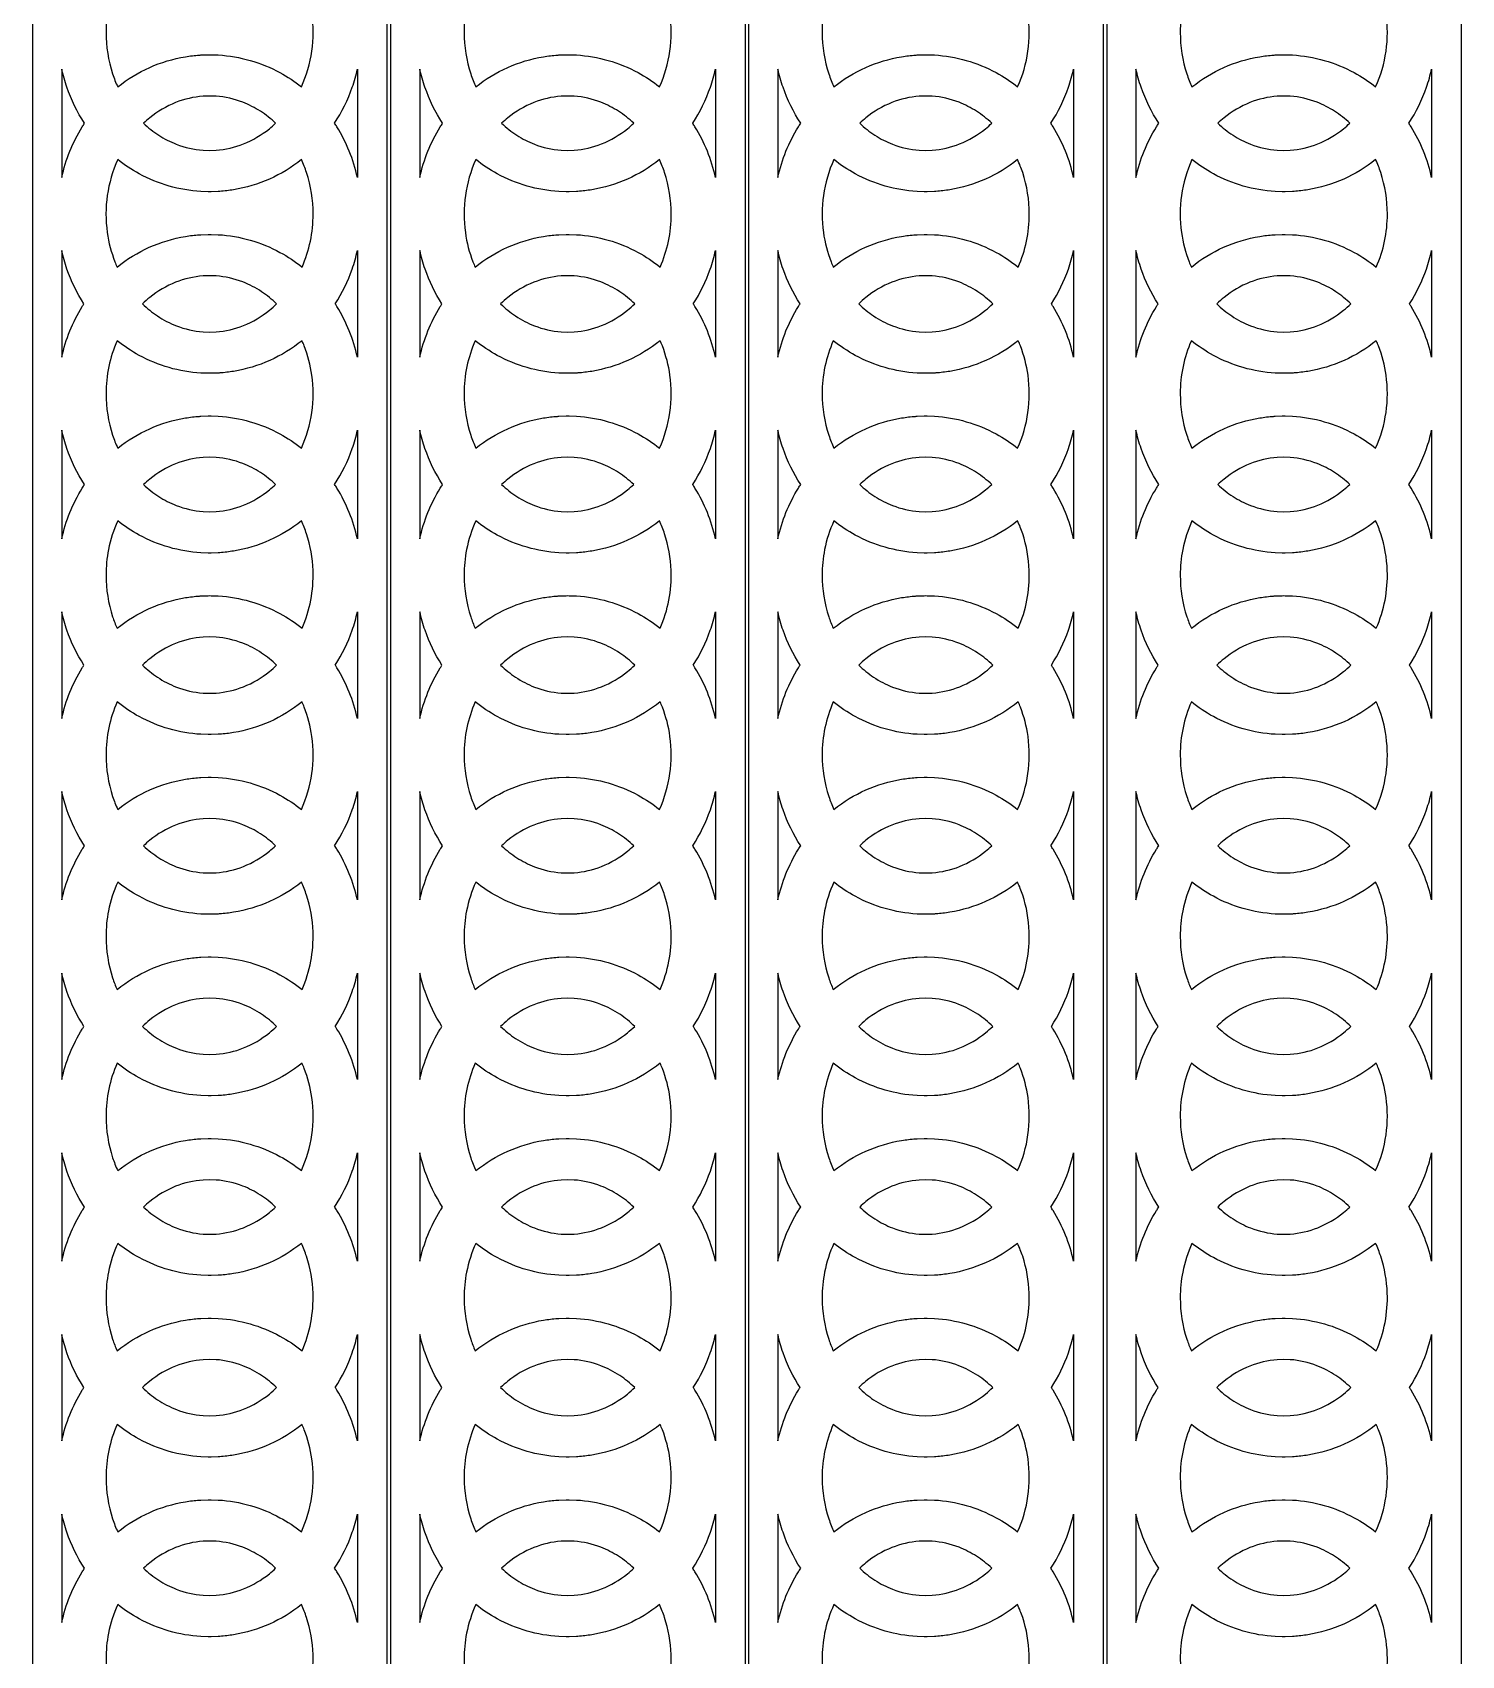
# Model space of a CAD drawing. Header units: millimetres. Extents: x -55 to 943, y -998 to 998.
# Drawn here: x -55 to 388, y -495 to 8 of the extents above; entities that cross this region are included whole.
import ezdxf

# ---------------------------------------------------------------- set-up
doc = ezdxf.new("R2010")
doc.units = ezdxf.units.MM
doc.layers.add('Default', color=70, linetype='Continuous')

msp = doc.modelspace()

# ---------------------------------------------------------------- linework, layer by layer
at = {"layer": 'Default'}
for points in [[(-55, -998), (55, -998), (55, 998), (-55, 998)], [(56, -998), (166, -998), (166, 998), (56, 998)], [(167, -998), (277, -998), (277, 998), (167, 998)], [(278, -998), (388, -998), (388, 998), (278, 998)]]:
    msp.add_lwpolyline(points, close=True, dxfattribs=at)
for points in [[(-32.2, 8.31, 0.079683), (-30.15, -4.54, 0.028206), (-28.57, -8.56, -0.127608), (-7.57, 0.8, -0.023722), (-3.27, 1.3, -0.008807), (-2.8, 1.33), (-0.57, 1.41, -0.017464), (0.37, 1.41), (2.61, 1.33, -0.11051), (21.72, -4.15, -0.043797), (28.38, -8.56, 0.142127), (31.61, 14.06, 0.058815), (29.26, 23.11, 0.011589), (28.57, 24.75, -0.128976), (7.37, 15.24, -0.023722), (3.08, 14.74, -0.008807), (2.61, 14.71), (0.37, 14.63, -0.017464), (-0.57, 14.63), (-2.8, 14.71, -0.11051), (-21.92, 20.2, -0.045302), (-28.76, 24.75, 0.10459), (-32.2, 8.32, 0.000069)], [(78.8, 8.31, 0.079683), (80.85, -4.54, 0.028206), (82.43, -8.56, -0.127608), (103.43, 0.8, -0.023722), (107.73, 1.3, -0.008807), (108.2, 1.33), (110.43, 1.41, -0.017464), (111.37, 1.41), (113.61, 1.33, -0.11051), (132.72, -4.15, -0.043797), (139.38, -8.56, 0.142127), (142.61, 14.06, 0.058815), (140.26, 23.11, 0.011589), (139.57, 24.75, -0.128976), (118.37, 15.24, -0.023722), (114.08, 14.74, -0.008807), (113.61, 14.71), (111.37, 14.63, -0.017464), (110.43, 14.63), (108.2, 14.71, -0.11051), (89.08, 20.2, -0.045302), (82.24, 24.75, 0.10459), (78.8, 8.32, 0.000069)], [(189.8, 8.31, 0.079683), (191.85, -4.54, 0.028206), (193.43, -8.56, -0.127608), (214.43, 0.8, -0.023722), (218.73, 1.3, -0.008807), (219.2, 1.33), (221.43, 1.41, -0.017464), (222.37, 1.41), (224.61, 1.33, -0.11051), (243.72, -4.15, -0.043797), (250.38, -8.56, 0.142127), (253.61, 14.06, 0.058815), (251.26, 23.11, 0.011589), (250.57, 24.75, -0.128976), (229.37, 15.24, -0.023722), (225.08, 14.74, -0.008807), (224.61, 14.71), (222.37, 14.63, -0.017464), (221.43, 14.63), (219.2, 14.71, -0.11051), (200.08, 20.2, -0.045302), (193.24, 24.75, 0.10459), (189.8, 8.32, 0.000069)], [(300.8, 8.31, 0.079683), (302.85, -4.54, 0.028206), (304.43, -8.56, -0.127608), (325.43, 0.8, -0.023722), (329.73, 1.3, -0.008807), (330.2, 1.33), (332.43, 1.41, -0.017464), (333.37, 1.41), (335.61, 1.33, -0.11051), (354.72, -4.15, -0.043797), (361.38, -8.56, 0.142127), (364.61, 14.06, 0.058815), (362.26, 23.11, 0.011589), (361.57, 24.75, -0.128976), (340.37, 15.24, -0.023722), (336.08, 14.74, -0.008807), (335.61, 14.71), (333.37, 14.63, -0.017464), (332.43, 14.63), (330.2, 14.71, -0.11051), (311.08, 20.2, -0.045302), (304.24, 24.75, 0.10459), (300.8, 8.32, 0.000069)], [(-38.86, -19.83, -0.062037), (-44.33, -8.68, -0.027789), (-45.93, -3.03), (-45.93, -36.63, -0.084392), (-39.57, -20.94, -0.006852)], [(38.67, -19.83, 0.062037), (44.14, -8.68, 0.027789), (45.74, -3.03), (45.74, -36.63, 0.084392), (39.37, -20.94, 0.006852)], [(72.14, -19.83, -0.062037), (66.67, -8.68, -0.027789), (65.07, -3.03), (65.07, -36.63, -0.084392), (71.43, -20.94, -0.006852)], [(149.67, -19.83, 0.062037), (155.14, -8.68, 0.027789), (156.74, -3.03), (156.74, -36.63, 0.084392), (150.37, -20.94, 0.006852)], [(183.14, -19.83, -0.062037), (177.67, -8.68, -0.027789), (176.07, -3.03), (176.07, -36.63, -0.084392), (182.43, -20.94, -0.006852)], [(260.67, -19.83, 0.062037), (266.14, -8.68, 0.027789), (267.74, -3.03), (267.74, -36.63, 0.084392), (261.37, -20.94, 0.006852)], [(294.14, -19.83, -0.062037), (288.67, -8.68, -0.027789), (287.07, -3.03), (287.07, -36.63, -0.084392), (293.43, -20.94, -0.006852)], [(371.67, -19.83, 0.062037), (377.14, -8.68, 0.027789), (378.74, -3.03), (378.74, -36.63, 0.084392), (372.37, -20.94, 0.006852)], [(18.43, -21.53, 0.018833), (20.38, -19.83, 0.047178), (15.65, -16.12, 0.050474), (10.22, -13.34, 0.07513), (1.92, -11.46), (-0.1, -11.39), (-2.12, -11.46, 0.076136), (-10.61, -13.42, 0.075458), (-18.62, -18.13, 0.018833), (-20.57, -19.83, 0.047178), (-15.84, -23.55, 0.050474), (-10.41, -26.32, 0.07513), (-2.12, -28.2), (-0.1, -28.27), (1.92, -28.2, 0.076136), (10.42, -26.24, 0.075458)], [(129.43, -21.53, 0.018833), (131.38, -19.83, 0.047178), (126.65, -16.12, 0.050474), (121.22, -13.34, 0.07513), (112.92, -11.46), (110.9, -11.39), (108.88, -11.46, 0.076136), (100.39, -13.42, 0.075458), (92.38, -18.13, 0.018833), (90.43, -19.83, 0.047178), (95.16, -23.55, 0.050474), (100.59, -26.32, 0.07513), (108.88, -28.2), (110.9, -28.27), (112.92, -28.2, 0.076136), (121.42, -26.24, 0.075458)], [(240.43, -21.53, 0.018833), (242.38, -19.83, 0.047178), (237.65, -16.12, 0.050474), (232.22, -13.34, 0.07513), (223.92, -11.46), (221.9, -11.39), (219.88, -11.46, 0.076136), (211.39, -13.42, 0.075458), (203.38, -18.13, 0.018833), (201.43, -19.83, 0.047178), (206.16, -23.55, 0.050474), (211.59, -26.32, 0.07513), (219.88, -28.2), (221.9, -28.27), (223.92, -28.2, 0.076136), (232.42, -26.24, 0.075458)], [(351.43, -21.53, 0.018833), (353.38, -19.83, 0.047178), (348.65, -16.12, 0.050474), (343.22, -13.34, 0.07513), (334.92, -11.46), (332.9, -11.39), (330.88, -11.46, 0.076136), (322.39, -13.42, 0.075458), (314.38, -18.13, 0.018833), (312.43, -19.83, 0.047178), (317.16, -23.55, 0.050474), (322.59, -26.32, 0.07513), (330.88, -28.2), (332.9, -28.27), (334.92, -28.2, 0.076136), (343.42, -26.24, 0.075458)], [(32.01, -47.97, 0.079683), (29.96, -35.12, 0.028206), (28.38, -31.11, -0.127608), (7.37, -40.46, -0.023722), (3.08, -40.97, -0.008807), (2.61, -40.99), (0.37, -41.07, -0.017464), (-0.57, -41.07), (-2.8, -40.99, -0.11051), (-21.92, -35.51, -0.043797), (-28.57, -31.11, 0.142127), (-31.81, -53.73, 0.058815), (-29.45, -62.77, 0.011589), (-28.76, -64.41, -0.128976), (-7.57, -54.91, -0.023722), (-3.27, -54.4, -0.008807), (-2.8, -54.38), (-0.57, -54.3, -0.017464), (0.37, -54.3), (2.61, -54.38, -0.11051), (21.72, -59.86, -0.045302), (28.57, -64.41, 0.10459), (32.01, -47.98, 0.000069)], [(143.01, -47.97, 0.079683), (140.96, -35.12, 0.028206), (139.38, -31.11, -0.127608), (118.37, -40.46, -0.023722), (114.08, -40.97, -0.008807), (113.61, -40.99), (111.37, -41.07, -0.017464), (110.43, -41.07), (108.2, -40.99, -0.11051), (89.08, -35.51, -0.043797), (82.43, -31.11, 0.142127), (79.19, -53.73, 0.058815), (81.55, -62.77, 0.011589), (82.24, -64.41, -0.128976), (103.43, -54.91, -0.023722), (107.73, -54.4, -0.008807), (108.2, -54.38), (110.43, -54.3, -0.017464), (111.37, -54.3), (113.61, -54.38, -0.11051), (132.72, -59.86, -0.045302), (139.57, -64.41, 0.10459), (143.01, -47.98, 0.000069)], [(254.01, -47.97, 0.079683), (251.96, -35.12, 0.028206), (250.38, -31.11, -0.127608), (229.37, -40.46, -0.023722), (225.08, -40.97, -0.008807), (224.61, -40.99), (222.37, -41.07, -0.017464), (221.43, -41.07), (219.2, -40.99, -0.11051), (200.08, -35.51, -0.043797), (193.43, -31.11, 0.142127), (190.19, -53.73, 0.058815), (192.55, -62.77, 0.011589), (193.24, -64.41, -0.128976), (214.43, -54.91, -0.023722), (218.73, -54.4, -0.008807), (219.2, -54.38), (221.43, -54.3, -0.017464), (222.37, -54.3), (224.61, -54.38, -0.11051), (243.72, -59.86, -0.045302), (250.57, -64.41, 0.10459), (254.01, -47.98, 0.000069)], [(365.01, -47.97, 0.079683), (362.96, -35.12, 0.028206), (361.38, -31.11, -0.127608), (340.37, -40.46, -0.023722), (336.08, -40.97, -0.008807), (335.61, -40.99), (333.37, -41.07, -0.017464), (332.43, -41.07), (330.2, -40.99, -0.11051), (311.08, -35.51, -0.043797), (304.43, -31.11, 0.142127), (301.19, -53.73, 0.058815), (303.55, -62.77, 0.011589), (304.24, -64.41, -0.128976), (325.43, -54.91, -0.023722), (329.73, -54.4, -0.008807), (330.2, -54.38), (332.43, -54.3, -0.017464), (333.37, -54.3), (335.61, -54.38, -0.11051), (354.72, -59.86, -0.045302), (361.57, -64.41, 0.10459), (365.01, -47.98, 0.000069)], [(-39.05, -75.83, -0.059874), (-44.31, -65.04, -0.028181), (-45.93, -59.32), (-45.93, -92.33, -0.084306), (-39.57, -76.66, -0.00514)], [(38.86, -75.83, 0.059874), (44.12, -65.04, 0.028181), (45.74, -59.32), (45.74, -92.33, 0.084306), (39.38, -76.66, 0.00514)], [(71.95, -75.83, -0.059874), (66.69, -65.04, -0.028181), (65.07, -59.32), (65.07, -92.33, -0.084306), (71.43, -76.66, -0.00514)], [(149.86, -75.83, 0.059874), (155.12, -65.04, 0.028181), (156.74, -59.32), (156.74, -92.33, 0.084306), (150.38, -76.66, 0.00514)], [(182.95, -75.83, -0.059874), (177.69, -65.04, -0.028181), (176.07, -59.32), (176.07, -92.33, -0.084306), (182.43, -76.66, -0.00514)], [(260.86, -75.83, 0.059874), (266.12, -65.04, 0.028181), (267.74, -59.32), (267.74, -92.33, 0.084306), (261.38, -76.66, 0.00514)], [(293.95, -75.83, -0.059874), (288.69, -65.04, -0.028181), (287.07, -59.32), (287.07, -92.33, -0.084306), (293.43, -76.66, -0.00514)], [(371.86, -75.83, 0.059874), (377.12, -65.04, 0.028181), (378.74, -59.32), (378.74, -92.33, 0.084306), (372.38, -76.66, 0.00514)], [(18.43, -77.82, 0.021942), (20.68, -75.83, 0.046204), (16.05, -72.08, 0.05459), (10.19, -69.03, 0.074917), (1.92, -67.17), (-0.1, -67.1), (-2.12, -67.17, 0.076189), (-10.62, -69.13, 0.075402), (-18.62, -73.83, 0.021942), (-20.87, -75.83, 0.046204), (-16.25, -79.57, 0.05459), (-10.39, -82.62, 0.074917), (-2.12, -84.49), (-0.1, -84.56), (1.92, -84.49, 0.076189), (10.43, -82.52, 0.075402)], [(129.43, -77.82, 0.021942), (131.68, -75.83, 0.046204), (127.05, -72.08, 0.05459), (121.19, -69.03, 0.074917), (112.92, -67.17), (110.9, -67.1), (108.88, -67.17, 0.076189), (100.38, -69.13, 0.075402), (92.38, -73.83, 0.021942), (90.13, -75.83, 0.046204), (94.75, -79.57, 0.05459), (100.61, -82.62, 0.074917), (108.88, -84.49), (110.9, -84.56), (112.92, -84.49, 0.076189), (121.43, -82.52, 0.075402)], [(240.43, -77.82, 0.021942), (242.68, -75.83, 0.046204), (238.05, -72.08, 0.05459), (232.19, -69.03, 0.074917), (223.92, -67.17), (221.9, -67.1), (219.88, -67.17, 0.076189), (211.38, -69.13, 0.075402), (203.38, -73.83, 0.021942), (201.13, -75.83, 0.046204), (205.75, -79.57, 0.05459), (211.61, -82.62, 0.074917), (219.88, -84.49), (221.9, -84.56), (223.92, -84.49, 0.076189), (232.43, -82.52, 0.075402)], [(351.43, -77.82, 0.021942), (353.68, -75.83, 0.046204), (349.05, -72.08, 0.05459), (343.19, -69.03, 0.074917), (334.92, -67.17), (332.9, -67.1), (330.88, -67.17, 0.076189), (322.38, -69.13, 0.075402), (314.38, -73.83, 0.021942), (312.13, -75.83, 0.046204), (316.75, -79.57, 0.05459), (322.61, -82.62, 0.074917), (330.88, -84.49), (332.9, -84.56), (334.92, -84.49, 0.076189), (343.43, -82.52, 0.075402)], [(-32.2, -103.68, 0.079683), (-30.15, -116.53, 0.028206), (-28.57, -120.54, -0.127608), (-7.57, -111.19, -0.023722), (-3.27, -110.69, -0.008807), (-2.8, -110.66), (-0.57, -110.58, -0.017464), (0.37, -110.58), (2.61, -110.66, -0.11051), (21.72, -116.14, -0.043797), (28.38, -120.54, 0.142127), (31.61, -97.93, 0.058815), (29.26, -88.88, 0.011589), (28.57, -87.24, -0.128976), (7.37, -96.74, -0.023722), (3.08, -97.25, -0.008807), (2.61, -97.28), (0.37, -97.35, -0.017464), (-0.57, -97.35), (-2.8, -97.28, -0.11051), (-21.92, -91.79, -0.045302), (-28.76, -87.24, 0.10459), (-32.2, -103.67, 0.000069)], [(78.8, -103.68, 0.079683), (80.85, -116.53, 0.028206), (82.43, -120.54, -0.127608), (103.43, -111.19, -0.023722), (107.73, -110.69, -0.008807), (108.2, -110.66), (110.43, -110.58, -0.017464), (111.37, -110.58), (113.61, -110.66, -0.11051), (132.72, -116.14, -0.043797), (139.38, -120.54, 0.142127), (142.61, -97.93, 0.058815), (140.26, -88.88, 0.011589), (139.57, -87.24, -0.128976), (118.37, -96.74, -0.023722), (114.08, -97.25, -0.008807), (113.61, -97.28), (111.37, -97.35, -0.017464), (110.43, -97.35), (108.2, -97.28, -0.11051), (89.08, -91.79, -0.045302), (82.24, -87.24, 0.10459), (78.8, -103.67, 0.000069)], [(189.8, -103.68, 0.079683), (191.85, -116.53, 0.028206), (193.43, -120.54, -0.127608), (214.43, -111.19, -0.023722), (218.73, -110.69, -0.008807), (219.2, -110.66), (221.43, -110.58, -0.017464), (222.37, -110.58), (224.61, -110.66, -0.11051), (243.72, -116.14, -0.043797), (250.38, -120.54, 0.142127), (253.61, -97.93, 0.058815), (251.26, -88.88, 0.011589), (250.57, -87.24, -0.128976), (229.37, -96.74, -0.023722), (225.08, -97.25, -0.008807), (224.61, -97.28), (222.37, -97.35, -0.017464), (221.43, -97.35), (219.2, -97.28, -0.11051), (200.08, -91.79, -0.045302), (193.24, -87.24, 0.10459), (189.8, -103.67, 0.000069)], [(300.8, -103.68, 0.079683), (302.85, -116.53, 0.028206), (304.43, -120.54, -0.127608), (325.43, -111.19, -0.023722), (329.73, -110.69, -0.008807), (330.2, -110.66), (332.43, -110.58, -0.017464), (333.37, -110.58), (335.61, -110.66, -0.11051), (354.72, -116.14, -0.043797), (361.38, -120.54, 0.142127), (364.61, -97.93, 0.058815), (362.26, -88.88, 0.011589), (361.57, -87.24, -0.128976), (340.37, -96.74, -0.023722), (336.08, -97.25, -0.008807), (335.61, -97.28), (333.37, -97.35, -0.017464), (332.43, -97.35), (330.2, -97.28, -0.11051), (311.08, -91.79, -0.045302), (304.24, -87.24, 0.10459), (300.8, -103.67, 0.000069)], [(-38.86, -131.82, -0.062037), (-44.33, -120.67, -0.027789), (-45.93, -115.02), (-45.93, -148.62, -0.084392), (-39.57, -132.93, -0.006852)], [(38.67, -131.82, 0.062037), (44.14, -120.67, 0.027789), (45.74, -115.02), (45.74, -148.62, 0.084392), (39.37, -132.93, 0.006852)], [(72.14, -131.82, -0.062037), (66.67, -120.67, -0.027789), (65.07, -115.02), (65.07, -148.62, -0.084392), (71.43, -132.93, -0.006852)], [(149.67, -131.82, 0.062037), (155.14, -120.67, 0.027789), (156.74, -115.02), (156.74, -148.62, 0.084392), (150.37, -132.93, 0.006852)], [(183.14, -131.82, -0.062037), (177.67, -120.67, -0.027789), (176.07, -115.02), (176.07, -148.62, -0.084392), (182.43, -132.93, -0.006852)], [(260.67, -131.82, 0.062037), (266.14, -120.67, 0.027789), (267.74, -115.02), (267.74, -148.62, 0.084392), (261.37, -132.93, 0.006852)], [(294.14, -131.82, -0.062037), (288.67, -120.67, -0.027789), (287.07, -115.02), (287.07, -148.62, -0.084392), (293.43, -132.93, -0.006852)], [(371.67, -131.82, 0.062037), (377.14, -120.67, 0.027789), (378.74, -115.02), (378.74, -148.62, 0.084392), (372.37, -132.93, 0.006852)], [(-18.62, -130.12, 0.018833), (-20.57, -131.82, 0.047178), (-15.84, -135.54, 0.050474), (-10.41, -138.31, 0.07513), (-2.12, -140.19), (-0.1, -140.26), (1.92, -140.19, 0.076136), (10.42, -138.23, 0.075458), (18.43, -133.52, 0.018833), (20.38, -131.82, 0.047178), (15.65, -128.11, 0.050474), (10.22, -125.33, 0.07513), (1.92, -123.45), (-0.1, -123.38), (-2.12, -123.45, 0.076136), (-10.61, -125.41, 0.075458)], [(92.38, -130.12, 0.018833), (90.43, -131.82, 0.047178), (95.16, -135.54, 0.050474), (100.59, -138.31, 0.07513), (108.88, -140.19), (110.9, -140.26), (112.92, -140.19, 0.076136), (121.42, -138.23, 0.075458), (129.43, -133.52, 0.018833), (131.38, -131.82, 0.047178), (126.65, -128.11, 0.050474), (121.22, -125.33, 0.07513), (112.92, -123.45), (110.9, -123.38), (108.88, -123.45, 0.076136), (100.39, -125.41, 0.075458)], [(203.38, -130.12, 0.018833), (201.43, -131.82, 0.047178), (206.16, -135.54, 0.050474), (211.59, -138.31, 0.07513), (219.88, -140.19), (221.9, -140.26), (223.92, -140.19, 0.076136), (232.42, -138.23, 0.075458), (240.43, -133.52, 0.018833), (242.38, -131.82, 0.047178), (237.65, -128.11, 0.050474), (232.22, -125.33, 0.07513), (223.92, -123.45), (221.9, -123.38), (219.88, -123.45, 0.076136), (211.39, -125.41, 0.075458)], [(314.38, -130.12, 0.018833), (312.43, -131.82, 0.047178), (317.16, -135.54, 0.050474), (322.59, -138.31, 0.07513), (330.88, -140.19), (332.9, -140.26), (334.92, -140.19, 0.076136), (343.42, -138.23, 0.075458), (351.43, -133.52, 0.018833), (353.38, -131.82, 0.047178), (348.65, -128.11, 0.050474), (343.22, -125.33, 0.07513), (334.92, -123.45), (332.9, -123.38), (330.88, -123.45, 0.076136), (322.39, -125.41, 0.075458)], [(-32.2, -159.97, 0.079612), (-30.15, -172.81, 0.025236), (-28.76, -176.4, -0.128975), (-7.57, -166.9, -0.023724), (-3.27, -166.39, -0.008807), (-2.8, -166.37), (-0.57, -166.29, -0.017464), (0.37, -166.29), (2.61, -166.37, -0.11051), (21.72, -171.85, -0.045302), (28.57, -176.4, 0.112754), (31.98, -158.51, 0.070896), (29.96, -147.11, 0.028206), (28.38, -143.1, -0.127606), (7.37, -152.45, -0.023724), (3.08, -152.96, -0.008807), (2.61, -152.98), (0.37, -153.06, -0.017464), (-0.57, -153.06), (-2.8, -152.98, -0.11051), (-21.92, -147.5, -0.043797), (-28.57, -143.1, 0.05779), (-31.43, -151.98, 0.047676)], [(78.8, -159.97, 0.079612), (80.85, -172.81, 0.025236), (82.24, -176.4, -0.128975), (103.43, -166.9, -0.023724), (107.73, -166.39, -0.008807), (108.2, -166.37), (110.43, -166.29, -0.017464), (111.37, -166.29), (113.61, -166.37, -0.11051), (132.72, -171.85, -0.045302), (139.57, -176.4, 0.112754), (142.98, -158.51, 0.070896), (140.96, -147.11, 0.028206), (139.38, -143.1, -0.127606), (118.37, -152.45, -0.023724), (114.08, -152.96, -0.008807), (113.61, -152.98), (111.37, -153.06, -0.017464), (110.43, -153.06), (108.2, -152.98, -0.11051), (89.08, -147.5, -0.043797), (82.43, -143.1, 0.05779), (79.57, -151.98, 0.047676)], [(189.8, -159.97, 0.079612), (191.85, -172.81, 0.025236), (193.24, -176.4, -0.128975), (214.43, -166.9, -0.023724), (218.73, -166.39, -0.008807), (219.2, -166.37), (221.43, -166.29, -0.017464), (222.37, -166.29), (224.61, -166.37, -0.11051), (243.72, -171.85, -0.045302), (250.57, -176.4, 0.112754), (253.98, -158.51, 0.070896), (251.96, -147.11, 0.028206), (250.38, -143.1, -0.127606), (229.37, -152.45, -0.023724), (225.08, -152.96, -0.008807), (224.61, -152.98), (222.37, -153.06, -0.017464), (221.43, -153.06), (219.2, -152.98, -0.11051), (200.08, -147.5, -0.043797), (193.43, -143.1, 0.05779), (190.57, -151.98, 0.047676)], [(300.8, -159.97, 0.079612), (302.85, -172.81, 0.025236), (304.24, -176.4, -0.128975), (325.43, -166.9, -0.023724), (329.73, -166.39, -0.008807), (330.2, -166.37), (332.43, -166.29, -0.017464), (333.37, -166.29), (335.61, -166.37, -0.11051), (354.72, -171.85, -0.045302), (361.57, -176.4, 0.112754), (364.98, -158.51, 0.070896), (362.96, -147.11, 0.028206), (361.38, -143.1, -0.127606), (340.37, -152.45, -0.023724), (336.08, -152.96, -0.008807), (335.61, -152.98), (333.37, -153.06, -0.017464), (332.43, -153.06), (330.2, -152.98, -0.11051), (311.08, -147.5, -0.043797), (304.43, -143.1, 0.05779), (301.57, -151.98, 0.047676)], [(-39.05, -187.81, -0.059874), (-44.31, -177.03, -0.028181), (-45.93, -171.31), (-45.93, -204.32, -0.084306), (-39.57, -188.65, -0.00514)], [(38.86, -187.81, 0.059874), (44.12, -177.03, 0.028181), (45.74, -171.31), (45.74, -204.32, 0.084306), (39.38, -188.65, 0.00514)], [(71.95, -187.81, -0.059874), (66.69, -177.03, -0.028181), (65.07, -171.31), (65.07, -204.32, -0.084306), (71.43, -188.65, -0.00514)], [(149.86, -187.81, 0.059874), (155.12, -177.03, 0.028181), (156.74, -171.31), (156.74, -204.32, 0.084306), (150.38, -188.65, 0.00514)], [(182.95, -187.81, -0.059874), (177.69, -177.03, -0.028181), (176.07, -171.31), (176.07, -204.32, -0.084306), (182.43, -188.65, -0.00514)], [(260.86, -187.81, 0.059874), (266.12, -177.03, 0.028181), (267.74, -171.31), (267.74, -204.32, 0.084306), (261.38, -188.65, 0.00514)], [(293.95, -187.81, -0.059874), (288.69, -177.03, -0.028181), (287.07, -171.31), (287.07, -204.32, -0.084306), (293.43, -188.65, -0.00514)], [(371.86, -187.81, 0.059874), (377.12, -177.03, 0.028181), (378.74, -171.31), (378.74, -204.32, 0.084306), (372.38, -188.65, 0.00514)], [(18.43, -189.81, 0.021942), (20.68, -187.81, 0.046204), (16.05, -184.07, 0.05459), (10.19, -181.02, 0.074917), (1.92, -179.16), (-0.1, -179.08), (-2.12, -179.16, 0.076189), (-10.62, -181.12, 0.075402), (-18.62, -185.82, 0.021942), (-20.87, -187.81, 0.046204), (-16.25, -191.56, 0.05459), (-10.39, -194.61, 0.074917), (-2.12, -196.47), (-0.1, -196.55), (1.92, -196.47, 0.076189), (10.43, -194.51, 0.075402)], [(129.43, -189.81, 0.021942), (131.68, -187.81, 0.046204), (127.05, -184.07, 0.05459), (121.19, -181.02, 0.074917), (112.92, -179.16), (110.9, -179.08), (108.88, -179.16, 0.076189), (100.38, -181.12, 0.075402), (92.38, -185.82, 0.021942), (90.13, -187.81, 0.046204), (94.75, -191.56, 0.05459), (100.61, -194.61, 0.074917), (108.88, -196.47), (110.9, -196.55), (112.92, -196.47, 0.076189), (121.43, -194.51, 0.075402)], [(240.43, -189.81, 0.021942), (242.68, -187.81, 0.046204), (238.05, -184.07, 0.05459), (232.19, -181.02, 0.074917), (223.92, -179.16), (221.9, -179.08), (219.88, -179.16, 0.076189), (211.38, -181.12, 0.075402), (203.38, -185.82, 0.021942), (201.13, -187.81, 0.046204), (205.75, -191.56, 0.05459), (211.61, -194.61, 0.074917), (219.88, -196.47), (221.9, -196.55), (223.92, -196.47, 0.076189), (232.43, -194.51, 0.075402)], [(351.43, -189.81, 0.021942), (353.68, -187.81, 0.046204), (349.05, -184.07, 0.05459), (343.19, -181.02, 0.074917), (334.92, -179.16), (332.9, -179.08), (330.88, -179.16, 0.076189), (322.38, -181.12, 0.075402), (314.38, -185.82, 0.021942), (312.13, -187.81, 0.046204), (316.75, -191.56, 0.05459), (322.61, -194.61, 0.074917), (330.88, -196.47), (332.9, -196.55), (334.92, -196.47, 0.076189), (343.43, -194.51, 0.075402)], [(-32.2, -215.67, 0.079683), (-30.15, -228.52, 0.028206), (-28.57, -232.53, -0.127608), (-7.57, -223.18, -0.023722), (-3.27, -222.67, -0.008807), (-2.8, -222.65), (-0.57, -222.57, -0.017464), (0.37, -222.57), (2.61, -222.65, -0.11051), (21.72, -228.13, -0.043797), (28.38, -232.53, 0.142127), (31.61, -209.91, 0.058815), (29.26, -200.87, 0.011589), (28.57, -199.23, -0.128976), (7.37, -208.73, -0.023722), (3.08, -209.24, -0.008807), (2.61, -209.26), (0.37, -209.34, -0.017464), (-0.57, -209.34), (-2.8, -209.26, -0.11051), (-21.92, -203.78, -0.045302), (-28.76, -199.23, 0.10459), (-32.2, -215.66, 0.000069)], [(78.8, -215.67, 0.079683), (80.85, -228.52, 0.028206), (82.43, -232.53, -0.127608), (103.43, -223.18, -0.023722), (107.73, -222.67, -0.008807), (108.2, -222.65), (110.43, -222.57, -0.017464), (111.37, -222.57), (113.61, -222.65, -0.11051), (132.72, -228.13, -0.043797), (139.38, -232.53, 0.142127), (142.61, -209.91, 0.058815), (140.26, -200.87, 0.011589), (139.57, -199.23, -0.128976), (118.37, -208.73, -0.023722), (114.08, -209.24, -0.008807), (113.61, -209.26), (111.37, -209.34, -0.017464), (110.43, -209.34), (108.2, -209.26, -0.11051), (89.08, -203.78, -0.045302), (82.24, -199.23, 0.10459), (78.8, -215.66, 0.000069)], [(189.8, -215.67, 0.079683), (191.85, -228.52, 0.028206), (193.43, -232.53, -0.127608), (214.43, -223.18, -0.023722), (218.73, -222.67, -0.008807), (219.2, -222.65), (221.43, -222.57, -0.017464), (222.37, -222.57), (224.61, -222.65, -0.11051), (243.72, -228.13, -0.043797), (250.38, -232.53, 0.142127), (253.61, -209.91, 0.058815), (251.26, -200.87, 0.011589), (250.57, -199.23, -0.128976), (229.37, -208.73, -0.023722), (225.08, -209.24, -0.008807), (224.61, -209.26), (222.37, -209.34, -0.017464), (221.43, -209.34), (219.2, -209.26, -0.11051), (200.08, -203.78, -0.045302), (193.24, -199.23, 0.10459), (189.8, -215.66, 0.000069)], [(300.8, -215.67, 0.079683), (302.85, -228.52, 0.028206), (304.43, -232.53, -0.127608), (325.43, -223.18, -0.023722), (329.73, -222.67, -0.008807), (330.2, -222.65), (332.43, -222.57, -0.017464), (333.37, -222.57), (335.61, -222.65, -0.11051), (354.72, -228.13, -0.043797), (361.38, -232.53, 0.142127), (364.61, -209.91, 0.058815), (362.26, -200.87, 0.011589), (361.57, -199.23, -0.128976), (340.37, -208.73, -0.023722), (336.08, -209.24, -0.008807), (335.61, -209.26), (333.37, -209.34, -0.017464), (332.43, -209.34), (330.2, -209.26, -0.11051), (311.08, -203.78, -0.045302), (304.24, -199.23, 0.10459), (300.8, -215.66, 0.000069)], [(-38.86, -243.81, -0.062037), (-44.33, -232.66, -0.027789), (-45.93, -227.01), (-45.93, -260.61, -0.084392), (-39.57, -244.92, -0.006852)], [(38.67, -243.81, 0.062037), (44.14, -232.66, 0.027789), (45.74, -227.01), (45.74, -260.61, 0.084392), (39.37, -244.92, 0.006852)], [(72.14, -243.81, -0.062037), (66.67, -232.66, -0.027789), (65.07, -227.01), (65.07, -260.61, -0.084392), (71.43, -244.92, -0.006852)], [(149.67, -243.81, 0.062037), (155.14, -232.66, 0.027789), (156.74, -227.01), (156.74, -260.61, 0.084392), (150.37, -244.92, 0.006852)], [(183.14, -243.81, -0.062037), (177.67, -232.66, -0.027789), (176.07, -227.01), (176.07, -260.61, -0.084392), (182.43, -244.92, -0.006852)], [(260.67, -243.81, 0.062037), (266.14, -232.66, 0.027789), (267.74, -227.01), (267.74, -260.61, 0.084392), (261.37, -244.92, 0.006852)], [(294.14, -243.81, -0.062037), (288.67, -232.66, -0.027789), (287.07, -227.01), (287.07, -260.61, -0.084392), (293.43, -244.92, -0.006852)], [(371.67, -243.81, 0.062037), (377.14, -232.66, 0.027789), (378.74, -227.01), (378.74, -260.61, 0.084392), (372.37, -244.92, 0.006852)], [(18.43, -245.51, 0.018833), (20.38, -243.81, 0.047178), (15.65, -240.09, 0.050474), (10.22, -237.32, 0.07513), (1.92, -235.44), (-0.1, -235.37), (-2.12, -235.44, 0.076136), (-10.61, -237.4, 0.075458), (-18.62, -242.11, 0.018833), (-20.57, -243.81, 0.047178), (-15.84, -247.52, 0.050474), (-10.41, -250.3, 0.07513), (-2.12, -252.18), (-0.1, -252.25), (1.92, -252.18, 0.076136), (10.42, -250.22, 0.075458)], [(129.43, -245.51, 0.018833), (131.38, -243.81, 0.047178), (126.65, -240.09, 0.050474), (121.22, -237.32, 0.07513), (112.92, -235.44), (110.9, -235.37), (108.88, -235.44, 0.076136), (100.39, -237.4, 0.075458), (92.38, -242.11, 0.018833), (90.43, -243.81, 0.047178), (95.16, -247.52, 0.050474), (100.59, -250.3, 0.07513), (108.88, -252.18), (110.9, -252.25), (112.92, -252.18, 0.076136), (121.42, -250.22, 0.075458)], [(240.43, -245.51, 0.018833), (242.38, -243.81, 0.047178), (237.65, -240.09, 0.050474), (232.22, -237.32, 0.07513), (223.92, -235.44), (221.9, -235.37), (219.88, -235.44, 0.076136), (211.39, -237.4, 0.075458), (203.38, -242.11, 0.018833), (201.43, -243.81, 0.047178), (206.16, -247.52, 0.050474), (211.59, -250.3, 0.07513), (219.88, -252.18), (221.9, -252.25), (223.92, -252.18, 0.076136), (232.42, -250.22, 0.075458)], [(351.43, -245.51, 0.018833), (353.38, -243.81, 0.047178), (348.65, -240.09, 0.050474), (343.22, -237.32, 0.07513), (334.92, -235.44), (332.9, -235.37), (330.88, -235.44, 0.076136), (322.39, -237.4, 0.075458), (314.38, -242.11, 0.018833), (312.43, -243.81, 0.047178), (317.16, -247.52, 0.050474), (322.59, -250.3, 0.07513), (330.88, -252.18), (332.9, -252.25), (334.92, -252.18, 0.076136), (343.42, -250.22, 0.075458)], [(-32.2, -271.96, 0.079612), (-30.15, -284.8, 0.025236), (-28.76, -288.39, -0.128975), (-7.57, -278.89, -0.023724), (-3.27, -278.38, -0.008807), (-2.8, -278.35), (-0.57, -278.28, -0.017464), (0.37, -278.28), (2.61, -278.35, -0.11051), (21.72, -283.84, -0.045302), (28.57, -288.39, 0.112754), (31.98, -270.5, 0.070896), (29.96, -259.1, 0.028206), (28.38, -255.09, -0.127606), (7.37, -264.44, -0.023724), (3.08, -264.94, -0.008807), (2.61, -264.97), (0.37, -265.05, -0.017464), (-0.57, -265.05), (-2.8, -264.97, -0.11051), (-21.92, -259.49, -0.043797), (-28.57, -255.09, 0.05779), (-31.43, -263.97, 0.047676)], [(78.8, -271.96, 0.079612), (80.85, -284.8, 0.025236), (82.24, -288.39, -0.128975), (103.43, -278.89, -0.023724), (107.73, -278.38, -0.008807), (108.2, -278.35), (110.43, -278.28, -0.017464), (111.37, -278.28), (113.61, -278.35, -0.11051), (132.72, -283.84, -0.045302), (139.57, -288.39, 0.112754), (142.98, -270.5, 0.070896), (140.96, -259.1, 0.028206), (139.38, -255.09, -0.127606), (118.37, -264.44, -0.023724), (114.08, -264.94, -0.008807), (113.61, -264.97), (111.37, -265.05, -0.017464), (110.43, -265.05), (108.2, -264.97, -0.11051), (89.08, -259.49, -0.043797), (82.43, -255.09, 0.05779), (79.57, -263.97, 0.047676)], [(189.8, -271.96, 0.079612), (191.85, -284.8, 0.025236), (193.24, -288.39, -0.128975), (214.43, -278.89, -0.023724), (218.73, -278.38, -0.008807), (219.2, -278.35), (221.43, -278.28, -0.017464), (222.37, -278.28), (224.61, -278.35, -0.11051), (243.72, -283.84, -0.045302), (250.57, -288.39, 0.112754), (253.98, -270.5, 0.070896), (251.96, -259.1, 0.028206), (250.38, -255.09, -0.127606), (229.37, -264.44, -0.023724), (225.08, -264.94, -0.008807), (224.61, -264.97), (222.37, -265.05, -0.017464), (221.43, -265.05), (219.2, -264.97, -0.11051), (200.08, -259.49, -0.043797), (193.43, -255.09, 0.05779), (190.57, -263.97, 0.047676)], [(300.8, -271.96, 0.079612), (302.85, -284.8, 0.025236), (304.24, -288.39, -0.128975), (325.43, -278.89, -0.023724), (329.73, -278.38, -0.008807), (330.2, -278.35), (332.43, -278.28, -0.017464), (333.37, -278.28), (335.61, -278.35, -0.11051), (354.72, -283.84, -0.045302), (361.57, -288.39, 0.112754), (364.98, -270.5, 0.070896), (362.96, -259.1, 0.028206), (361.38, -255.09, -0.127606), (340.37, -264.44, -0.023724), (336.08, -264.94, -0.008807), (335.61, -264.97), (333.37, -265.05, -0.017464), (332.43, -265.05), (330.2, -264.97, -0.11051), (311.08, -259.49, -0.043797), (304.43, -255.09, 0.05779), (301.57, -263.97, 0.047676)], [(-39.05, -299.8, -0.059874), (-44.31, -289.02, -0.028181), (-45.93, -283.3), (-45.93, -316.31, -0.084306), (-39.57, -300.63, -0.00514)], [(38.86, -299.8, 0.059874), (44.12, -289.02, 0.028181), (45.74, -283.3), (45.74, -316.31, 0.084306), (39.38, -300.63, 0.00514)], [(71.95, -299.8, -0.059874), (66.69, -289.02, -0.028181), (65.07, -283.3), (65.07, -316.31, -0.084306), (71.43, -300.63, -0.00514)], [(149.86, -299.8, 0.059874), (155.12, -289.02, 0.028181), (156.74, -283.3), (156.74, -316.31, 0.084306), (150.38, -300.63, 0.00514)], [(182.95, -299.8, -0.059874), (177.69, -289.02, -0.028181), (176.07, -283.3), (176.07, -316.31, -0.084306), (182.43, -300.63, -0.00514)], [(260.86, -299.8, 0.059874), (266.12, -289.02, 0.028181), (267.74, -283.3), (267.74, -316.31, 0.084306), (261.38, -300.63, 0.00514)], [(293.95, -299.8, -0.059874), (288.69, -289.02, -0.028181), (287.07, -283.3), (287.07, -316.31, -0.084306), (293.43, -300.63, -0.00514)], [(371.86, -299.8, 0.059874), (377.12, -289.02, 0.028181), (378.74, -283.3), (378.74, -316.31, 0.084306), (372.38, -300.63, 0.00514)], [(18.43, -301.79, 0.021942), (20.68, -299.8, 0.046204), (16.05, -296.06, 0.05459), (10.19, -293.01, 0.074917), (1.92, -291.14), (-0.1, -291.07), (-2.12, -291.14, 0.076189), (-10.62, -293.11, 0.075402), (-18.62, -297.81, 0.021942), (-20.87, -299.8, 0.046204), (-16.25, -303.55, 0.05459), (-10.39, -306.6, 0.074917), (-2.12, -308.46), (-0.1, -308.53), (1.92, -308.46, 0.076189), (10.43, -306.5, 0.075402)], [(129.43, -301.79, 0.021942), (131.68, -299.8, 0.046204), (127.05, -296.06, 0.05459), (121.19, -293.01, 0.074917), (112.92, -291.14), (110.9, -291.07), (108.88, -291.14, 0.076189), (100.38, -293.11, 0.075402), (92.38, -297.81, 0.021942), (90.13, -299.8, 0.046204), (94.75, -303.55, 0.05459), (100.61, -306.6, 0.074917), (108.88, -308.46), (110.9, -308.53), (112.92, -308.46, 0.076189), (121.43, -306.5, 0.075402)], [(240.43, -301.79, 0.021942), (242.68, -299.8, 0.046204), (238.05, -296.06, 0.05459), (232.19, -293.01, 0.074917), (223.92, -291.14), (221.9, -291.07), (219.88, -291.14, 0.076189), (211.38, -293.11, 0.075402), (203.38, -297.81, 0.021942), (201.13, -299.8, 0.046204), (205.75, -303.55, 0.05459), (211.61, -306.6, 0.074917), (219.88, -308.46), (221.9, -308.53), (223.92, -308.46, 0.076189), (232.43, -306.5, 0.075402)], [(351.43, -301.79, 0.021942), (353.68, -299.8, 0.046204), (349.05, -296.06, 0.05459), (343.19, -293.01, 0.074917), (334.92, -291.14), (332.9, -291.07), (330.88, -291.14, 0.076189), (322.38, -293.11, 0.075402), (314.38, -297.81, 0.021942), (312.13, -299.8, 0.046204), (316.75, -303.55, 0.05459), (322.61, -306.6, 0.074917), (330.88, -308.46), (332.9, -308.53), (334.92, -308.46, 0.076189), (343.43, -306.5, 0.075402)], [(-32.2, -327.66, 0.079683), (-30.15, -340.51, 0.028206), (-28.57, -344.52, -0.127608), (-7.57, -335.17, -0.023722), (-3.27, -334.66, -0.008807), (-2.8, -334.64), (-0.57, -334.56, -0.017464), (0.37, -334.56), (2.61, -334.64, -0.11051), (21.72, -340.12, -0.043797), (28.38, -344.52, 0.142127), (31.61, -321.9, 0.058815), (29.26, -312.86, 0.011589), (28.57, -311.22, -0.128976), (7.37, -320.72, -0.023722), (3.08, -321.23, -0.008807), (2.61, -321.25), (0.37, -321.33, -0.017464), (-0.57, -321.33), (-2.8, -321.25, -0.11051), (-21.92, -315.77, -0.045302), (-28.76, -311.22, 0.10459), (-32.2, -327.65, 0.000069)], [(78.8, -327.66, 0.079683), (80.85, -340.51, 0.028206), (82.43, -344.52, -0.127608), (103.43, -335.17, -0.023722), (107.73, -334.66, -0.008807), (108.2, -334.64), (110.43, -334.56, -0.017464), (111.37, -334.56), (113.61, -334.64, -0.11051), (132.72, -340.12, -0.043797), (139.38, -344.52, 0.142127), (142.61, -321.9, 0.058815), (140.26, -312.86, 0.011589), (139.57, -311.22, -0.128976), (118.37, -320.72, -0.023722), (114.08, -321.23, -0.008807), (113.61, -321.25), (111.37, -321.33, -0.017464), (110.43, -321.33), (108.2, -321.25, -0.11051), (89.08, -315.77, -0.045302), (82.24, -311.22, 0.10459), (78.8, -327.65, 0.000069)], [(189.8, -327.66, 0.079683), (191.85, -340.51, 0.028206), (193.43, -344.52, -0.127608), (214.43, -335.17, -0.023722), (218.73, -334.66, -0.008807), (219.2, -334.64), (221.43, -334.56, -0.017464), (222.37, -334.56), (224.61, -334.64, -0.11051), (243.72, -340.12, -0.043797), (250.38, -344.52, 0.142127), (253.61, -321.9, 0.058815), (251.26, -312.86, 0.011589), (250.57, -311.22, -0.128976), (229.37, -320.72, -0.023722), (225.08, -321.23, -0.008807), (224.61, -321.25), (222.37, -321.33, -0.017464), (221.43, -321.33), (219.2, -321.25, -0.11051), (200.08, -315.77, -0.045302), (193.24, -311.22, 0.10459), (189.8, -327.65, 0.000069)], [(300.8, -327.66, 0.079683), (302.85, -340.51, 0.028206), (304.43, -344.52, -0.127608), (325.43, -335.17, -0.023722), (329.73, -334.66, -0.008807), (330.2, -334.64), (332.43, -334.56, -0.017464), (333.37, -334.56), (335.61, -334.64, -0.11051), (354.72, -340.12, -0.043797), (361.38, -344.52, 0.142127), (364.61, -321.9, 0.058815), (362.26, -312.86, 0.011589), (361.57, -311.22, -0.128976), (340.37, -320.72, -0.023722), (336.08, -321.23, -0.008807), (335.61, -321.25), (333.37, -321.33, -0.017464), (332.43, -321.33), (330.2, -321.25, -0.11051), (311.08, -315.77, -0.045302), (304.24, -311.22, 0.10459), (300.8, -327.65, 0.000069)], [(-38.86, -355.8, -0.062037), (-44.33, -344.65, -0.027789), (-45.93, -339), (-45.93, -372.6, -0.084392), (-39.57, -356.91, -0.006852)], [(38.67, -355.8, 0.062037), (44.14, -344.65, 0.027789), (45.74, -339), (45.74, -372.6, 0.084392), (39.37, -356.91, 0.006852)], [(72.14, -355.8, -0.062037), (66.67, -344.65, -0.027789), (65.07, -339), (65.07, -372.6, -0.084392), (71.43, -356.91, -0.006852)], [(149.67, -355.8, 0.062037), (155.14, -344.65, 0.027789), (156.74, -339), (156.74, -372.6, 0.084392), (150.37, -356.91, 0.006852)], [(183.14, -355.8, -0.062037), (177.67, -344.65, -0.027789), (176.07, -339), (176.07, -372.6, -0.084392), (182.43, -356.91, -0.006852)], [(260.67, -355.8, 0.062037), (266.14, -344.65, 0.027789), (267.74, -339), (267.74, -372.6, 0.084392), (261.37, -356.91, 0.006852)], [(294.14, -355.8, -0.062037), (288.67, -344.65, -0.027789), (287.07, -339), (287.07, -372.6, -0.084392), (293.43, -356.91, -0.006852)], [(371.67, -355.8, 0.062037), (377.14, -344.65, 0.027789), (378.74, -339), (378.74, -372.6, 0.084392), (372.37, -356.91, 0.006852)], [(18.43, -357.5, 0.018833), (20.38, -355.8, 0.047178), (15.65, -352.08, 0.050474), (10.22, -349.31, 0.07513), (1.92, -347.43), (-0.1, -347.36), (-2.12, -347.43, 0.076136), (-10.61, -349.39, 0.075458), (-18.62, -354.1, 0.018833), (-20.57, -355.8, 0.047178), (-15.84, -359.51, 0.050474), (-10.41, -362.29, 0.07513), (-2.12, -364.17), (-0.1, -364.24), (1.92, -364.17, 0.076136), (10.42, -362.21, 0.075458)], [(129.43, -357.5, 0.018833), (131.38, -355.8, 0.047178), (126.65, -352.08, 0.050474), (121.22, -349.31, 0.07513), (112.92, -347.43), (110.9, -347.36), (108.88, -347.43, 0.076136), (100.39, -349.39, 0.075458), (92.38, -354.1, 0.018833), (90.43, -355.8, 0.047178), (95.16, -359.51, 0.050474), (100.59, -362.29, 0.07513), (108.88, -364.17), (110.9, -364.24), (112.92, -364.17, 0.076136), (121.42, -362.21, 0.075458)], [(240.43, -357.5, 0.018833), (242.38, -355.8, 0.047178), (237.65, -352.08, 0.050474), (232.22, -349.31, 0.07513), (223.92, -347.43), (221.9, -347.36), (219.88, -347.43, 0.076136), (211.39, -349.39, 0.075458), (203.38, -354.1, 0.018833), (201.43, -355.8, 0.047178), (206.16, -359.51, 0.050474), (211.59, -362.29, 0.07513), (219.88, -364.17), (221.9, -364.24), (223.92, -364.17, 0.076136), (232.42, -362.21, 0.075458)], [(351.43, -357.5, 0.018833), (353.38, -355.8, 0.047178), (348.65, -352.08, 0.050474), (343.22, -349.31, 0.07513), (334.92, -347.43), (332.9, -347.36), (330.88, -347.43, 0.076136), (322.39, -349.39, 0.075458), (314.38, -354.1, 0.018833), (312.43, -355.8, 0.047178), (317.16, -359.51, 0.050474), (322.59, -362.29, 0.07513), (330.88, -364.17), (332.9, -364.24), (334.92, -364.17, 0.076136), (343.42, -362.21, 0.075458)], [(-32.2, -383.95, 0.079612), (-30.15, -396.79, 0.025236), (-28.76, -400.38, -0.128975), (-7.57, -390.87, -0.023724), (-3.27, -390.37, -0.008807), (-2.8, -390.34), (-0.57, -390.26, -0.017464), (0.37, -390.26), (2.61, -390.34, -0.11051), (21.72, -395.83, -0.045302), (28.57, -400.38, 0.112754), (31.98, -382.49, 0.070896), (29.96, -371.09, 0.028206), (28.38, -367.07, -0.127606), (7.37, -376.43, -0.023724), (3.08, -376.93, -0.008807), (2.61, -376.96), (0.37, -377.04, -0.017464), (-0.57, -377.04), (-2.8, -376.96, -0.11051), (-21.92, -371.48, -0.043797), (-28.57, -367.07, 0.05779), (-31.43, -375.96, 0.047676)], [(78.8, -383.95, 0.079612), (80.85, -396.79, 0.025236), (82.24, -400.38, -0.128975), (103.43, -390.87, -0.023724), (107.73, -390.37, -0.008807), (108.2, -390.34), (110.43, -390.26, -0.017464), (111.37, -390.26), (113.61, -390.34, -0.11051), (132.72, -395.83, -0.045302), (139.57, -400.38, 0.112754), (142.98, -382.49, 0.070896), (140.96, -371.09, 0.028206), (139.38, -367.07, -0.127606), (118.37, -376.43, -0.023724), (114.08, -376.93, -0.008807), (113.61, -376.96), (111.37, -377.04, -0.017464), (110.43, -377.04), (108.2, -376.96, -0.11051), (89.08, -371.48, -0.043797), (82.43, -367.07, 0.05779), (79.57, -375.96, 0.047676)], [(189.8, -383.95, 0.079612), (191.85, -396.79, 0.025236), (193.24, -400.38, -0.128975), (214.43, -390.87, -0.023724), (218.73, -390.37, -0.008807), (219.2, -390.34), (221.43, -390.26, -0.017464), (222.37, -390.26), (224.61, -390.34, -0.11051), (243.72, -395.83, -0.045302), (250.57, -400.38, 0.112754), (253.98, -382.49, 0.070896), (251.96, -371.09, 0.028206), (250.38, -367.07, -0.127606), (229.37, -376.43, -0.023724), (225.08, -376.93, -0.008807), (224.61, -376.96), (222.37, -377.04, -0.017464), (221.43, -377.04), (219.2, -376.96, -0.11051), (200.08, -371.48, -0.043797), (193.43, -367.07, 0.05779), (190.57, -375.96, 0.047676)], [(300.8, -383.95, 0.079612), (302.85, -396.79, 0.025236), (304.24, -400.38, -0.128975), (325.43, -390.87, -0.023724), (329.73, -390.37, -0.008807), (330.2, -390.34), (332.43, -390.26, -0.017464), (333.37, -390.26), (335.61, -390.34, -0.11051), (354.72, -395.83, -0.045302), (361.57, -400.38, 0.112754), (364.98, -382.49, 0.070896), (362.96, -371.09, 0.028206), (361.38, -367.07, -0.127606), (340.37, -376.43, -0.023724), (336.08, -376.93, -0.008807), (335.61, -376.96), (333.37, -377.04, -0.017464), (332.43, -377.04), (330.2, -376.96, -0.11051), (311.08, -371.48, -0.043797), (304.43, -367.07, 0.05779), (301.57, -375.96, 0.047676)], [(-39.05, -411.79, -0.059874), (-44.31, -401.01, -0.028181), (-45.93, -395.29), (-45.93, -428.3, -0.084306), (-39.57, -412.62, -0.00514)], [(38.86, -411.79, 0.059874), (44.12, -401.01, 0.028181), (45.74, -395.29), (45.74, -428.3, 0.084306), (39.38, -412.62, 0.00514)], [(71.95, -411.79, -0.059874), (66.69, -401.01, -0.028181), (65.07, -395.29), (65.07, -428.3, -0.084306), (71.43, -412.62, -0.00514)], [(149.86, -411.79, 0.059874), (155.12, -401.01, 0.028181), (156.74, -395.29), (156.74, -428.3, 0.084306), (150.38, -412.62, 0.00514)], [(182.95, -411.79, -0.059874), (177.69, -401.01, -0.028181), (176.07, -395.29), (176.07, -428.3, -0.084306), (182.43, -412.62, -0.00514)], [(260.86, -411.79, 0.059874), (266.12, -401.01, 0.028181), (267.74, -395.29), (267.74, -428.3, 0.084306), (261.38, -412.62, 0.00514)], [(293.95, -411.79, -0.059874), (288.69, -401.01, -0.028181), (287.07, -395.29), (287.07, -428.3, -0.084306), (293.43, -412.62, -0.00514)], [(371.86, -411.79, 0.059874), (377.12, -401.01, 0.028181), (378.74, -395.29), (378.74, -428.3, 0.084306), (372.38, -412.62, 0.00514)], [(18.43, -413.78, 0.021942), (20.68, -411.79, 0.046204), (16.05, -408.05, 0.05459), (10.19, -405, 0.074917), (1.92, -403.13), (-0.1, -403.06), (-2.12, -403.13, 0.076189), (-10.62, -405.1, 0.075402), (-18.62, -409.8, 0.021942), (-20.87, -411.79, 0.046204), (-16.25, -415.54, 0.05459), (-10.39, -418.58, 0.074917), (-2.12, -420.45), (-0.1, -420.52), (1.92, -420.45, 0.076189), (10.43, -418.49, 0.075402)], [(129.43, -413.78, 0.021942), (131.68, -411.79, 0.046204), (127.05, -408.05, 0.05459), (121.19, -405, 0.074917), (112.92, -403.13), (110.9, -403.06), (108.88, -403.13, 0.076189), (100.38, -405.1, 0.075402), (92.38, -409.8, 0.021942), (90.13, -411.79, 0.046204), (94.75, -415.54, 0.05459), (100.61, -418.58, 0.074917), (108.88, -420.45), (110.9, -420.52), (112.92, -420.45, 0.076189), (121.43, -418.49, 0.075402)], [(240.43, -413.78, 0.021942), (242.68, -411.79, 0.046204), (238.05, -408.05, 0.05459), (232.19, -405, 0.074917), (223.92, -403.13), (221.9, -403.06), (219.88, -403.13, 0.076189), (211.38, -405.1, 0.075402), (203.38, -409.8, 0.021942), (201.13, -411.79, 0.046204), (205.75, -415.54, 0.05459), (211.61, -418.58, 0.074917), (219.88, -420.45), (221.9, -420.52), (223.92, -420.45, 0.076189), (232.43, -418.49, 0.075402)], [(351.43, -413.78, 0.021942), (353.68, -411.79, 0.046204), (349.05, -408.05, 0.05459), (343.19, -405, 0.074917), (334.92, -403.13), (332.9, -403.06), (330.88, -403.13, 0.076189), (322.38, -405.1, 0.075402), (314.38, -409.8, 0.021942), (312.13, -411.79, 0.046204), (316.75, -415.54, 0.05459), (322.61, -418.58, 0.074917), (330.88, -420.45), (332.9, -420.52), (334.92, -420.45, 0.076189), (343.43, -418.49, 0.075402)], [(-32.2, -439.65, 0.079683), (-30.15, -452.49, 0.028206), (-28.57, -456.51, -0.127608), (-7.57, -447.16, -0.023722), (-3.27, -446.65, -0.008807), (-2.8, -446.63), (-0.57, -446.55, -0.017464), (0.37, -446.55), (2.61, -446.63, -0.11051), (21.72, -452.11, -0.043797), (28.38, -456.51, 0.142127), (31.61, -433.89, 0.058815), (29.26, -424.84, 0.011589), (28.57, -423.2, -0.128976), (7.37, -432.71, -0.023722), (3.08, -433.22, -0.008807), (2.61, -433.24), (0.37, -433.32, -0.017464), (-0.57, -433.32), (-2.8, -433.24, -0.11051), (-21.92, -427.76, -0.045302), (-28.76, -423.2, 0.10459), (-32.2, -439.64, 0.000069)], [(78.8, -439.65, 0.079683), (80.85, -452.49, 0.028206), (82.43, -456.51, -0.127608), (103.43, -447.16, -0.023722), (107.73, -446.65, -0.008807), (108.2, -446.63), (110.43, -446.55, -0.017464), (111.37, -446.55), (113.61, -446.63, -0.11051), (132.72, -452.11, -0.043797), (139.38, -456.51, 0.142127), (142.61, -433.89, 0.058815), (140.26, -424.84, 0.011589), (139.57, -423.2, -0.128976), (118.37, -432.71, -0.023722), (114.08, -433.22, -0.008807), (113.61, -433.24), (111.37, -433.32, -0.017464), (110.43, -433.32), (108.2, -433.24, -0.11051), (89.08, -427.76, -0.045302), (82.24, -423.2, 0.10459), (78.8, -439.64, 0.000069)], [(189.8, -439.65, 0.079683), (191.85, -452.49, 0.028206), (193.43, -456.51, -0.127608), (214.43, -447.16, -0.023722), (218.73, -446.65, -0.008807), (219.2, -446.63), (221.43, -446.55, -0.017464), (222.37, -446.55), (224.61, -446.63, -0.11051), (243.72, -452.11, -0.043797), (250.38, -456.51, 0.142127), (253.61, -433.89, 0.058815), (251.26, -424.84, 0.011589), (250.57, -423.2, -0.128976), (229.37, -432.71, -0.023722), (225.08, -433.22, -0.008807), (224.61, -433.24), (222.37, -433.32, -0.017464), (221.43, -433.32), (219.2, -433.24, -0.11051), (200.08, -427.76, -0.045302), (193.24, -423.2, 0.10459), (189.8, -439.64, 0.000069)], [(300.8, -439.65, 0.079683), (302.85, -452.49, 0.028206), (304.43, -456.51, -0.127608), (325.43, -447.16, -0.023722), (329.73, -446.65, -0.008807), (330.2, -446.63), (332.43, -446.55, -0.017464), (333.37, -446.55), (335.61, -446.63, -0.11051), (354.72, -452.11, -0.043797), (361.38, -456.51, 0.142127), (364.61, -433.89, 0.058815), (362.26, -424.84, 0.011589), (361.57, -423.2, -0.128976), (340.37, -432.71, -0.023722), (336.08, -433.22, -0.008807), (335.61, -433.24), (333.37, -433.32, -0.017464), (332.43, -433.32), (330.2, -433.24, -0.11051), (311.08, -427.76, -0.045302), (304.24, -423.2, 0.10459), (300.8, -439.64, 0.000069)], [(-38.86, -467.79, -0.062037), (-44.33, -456.64, -0.027789), (-45.93, -450.99), (-45.93, -484.58, -0.084392), (-39.57, -468.89, -0.006852)], [(38.67, -467.79, 0.062037), (44.14, -456.64, 0.027789), (45.74, -450.99), (45.74, -484.58, 0.084392), (39.37, -468.89, 0.006852)], [(72.14, -467.79, -0.062037), (66.67, -456.64, -0.027789), (65.07, -450.99), (65.07, -484.58, -0.084392), (71.43, -468.89, -0.006852)], [(149.67, -467.79, 0.062037), (155.14, -456.64, 0.027789), (156.74, -450.99), (156.74, -484.58, 0.084392), (150.37, -468.89, 0.006852)], [(183.14, -467.79, -0.062037), (177.67, -456.64, -0.027789), (176.07, -450.99), (176.07, -484.58, -0.084392), (182.43, -468.89, -0.006852)], [(260.67, -467.79, 0.062037), (266.14, -456.64, 0.027789), (267.74, -450.99), (267.74, -484.58, 0.084392), (261.37, -468.89, 0.006852)], [(294.14, -467.79, -0.062037), (288.67, -456.64, -0.027789), (287.07, -450.99), (287.07, -484.58, -0.084392), (293.43, -468.89, -0.006852)], [(371.67, -467.79, 0.062037), (377.14, -456.64, 0.027789), (378.74, -450.99), (378.74, -484.58, 0.084392), (372.37, -468.89, 0.006852)], [(18.43, -469.49, 0.018833), (20.38, -467.79, 0.047178), (15.65, -464.07, 0.050474), (10.22, -461.29, 0.07513), (1.92, -459.42), (-0.1, -459.35), (-2.12, -459.42, 0.076136), (-10.61, -461.38, 0.075458), (-18.62, -466.09, 0.018833), (-20.57, -467.79, 0.047178), (-15.84, -471.5, 0.050474), (-10.41, -474.28, 0.07513), (-2.12, -476.16), (-0.1, -476.23), (1.92, -476.16, 0.076136), (10.42, -474.2, 0.075458)], [(129.43, -469.49, 0.018833), (131.38, -467.79, 0.047178), (126.65, -464.07, 0.050474), (121.22, -461.29, 0.07513), (112.92, -459.42), (110.9, -459.35), (108.88, -459.42, 0.076136), (100.39, -461.38, 0.075458), (92.38, -466.09, 0.018833), (90.43, -467.79, 0.047178), (95.16, -471.5, 0.050474), (100.59, -474.28, 0.07513), (108.88, -476.16), (110.9, -476.23), (112.92, -476.16, 0.076136), (121.42, -474.2, 0.075458)], [(240.43, -469.49, 0.018833), (242.38, -467.79, 0.047178), (237.65, -464.07, 0.050474), (232.22, -461.29, 0.07513), (223.92, -459.42), (221.9, -459.35), (219.88, -459.42, 0.076136), (211.39, -461.38, 0.075458), (203.38, -466.09, 0.018833), (201.43, -467.79, 0.047178), (206.16, -471.5, 0.050474), (211.59, -474.28, 0.07513), (219.88, -476.16), (221.9, -476.23), (223.92, -476.16, 0.076136), (232.42, -474.2, 0.075458)], [(351.43, -469.49, 0.018833), (353.38, -467.79, 0.047178), (348.65, -464.07, 0.050474), (343.22, -461.29, 0.07513), (334.92, -459.42), (332.9, -459.35), (330.88, -459.42, 0.076136), (322.39, -461.38, 0.075458), (314.38, -466.09, 0.018833), (312.43, -467.79, 0.047178), (317.16, -471.5, 0.050474), (322.59, -474.28, 0.07513), (330.88, -476.16), (332.9, -476.23), (334.92, -476.16, 0.076136), (343.42, -474.2, 0.075458)], [(-32.2, -495.93, 0.079612), (-30.15, -508.78, 0.025236), (-28.76, -512.37, -0.128975), (-7.57, -502.86, -0.023724), (-3.27, -502.36, -0.008807), (-2.8, -502.33), (-0.57, -502.25, -0.017464), (0.37, -502.25), (2.61, -502.33, -0.11051), (21.72, -507.81, -0.045302), (28.57, -512.37, 0.112754), (31.98, -494.48, 0.070896), (29.96, -483.08, 0.028206), (28.38, -479.06, -0.127606), (7.37, -488.41, -0.023724), (3.08, -488.92, -0.008807), (2.61, -488.95), (0.37, -489.02, -0.017464), (-0.57, -489.02), (-2.8, -488.95, -0.11051), (-21.92, -483.46, -0.043797), (-28.57, -479.06, 0.05779), (-31.43, -487.95, 0.047676)], [(78.8, -495.93, 0.079612), (80.85, -508.78, 0.025236), (82.24, -512.37, -0.128975), (103.43, -502.86, -0.023724), (107.73, -502.36, -0.008807), (108.2, -502.33), (110.43, -502.25, -0.017464), (111.37, -502.25), (113.61, -502.33, -0.11051), (132.72, -507.81, -0.045302), (139.57, -512.37, 0.112754), (142.98, -494.48, 0.070896), (140.96, -483.08, 0.028206), (139.38, -479.06, -0.127606), (118.37, -488.41, -0.023724), (114.08, -488.92, -0.008807), (113.61, -488.95), (111.37, -489.02, -0.017464), (110.43, -489.02), (108.2, -488.95, -0.11051), (89.08, -483.46, -0.043797), (82.43, -479.06, 0.05779), (79.57, -487.95, 0.047676)], [(189.8, -495.93, 0.079612), (191.85, -508.78, 0.025236), (193.24, -512.37, -0.128975), (214.43, -502.86, -0.023724), (218.73, -502.36, -0.008807), (219.2, -502.33), (221.43, -502.25, -0.017464), (222.37, -502.25), (224.61, -502.33, -0.11051), (243.72, -507.81, -0.045302), (250.57, -512.37, 0.112754), (253.98, -494.48, 0.070896), (251.96, -483.08, 0.028206), (250.38, -479.06, -0.127606), (229.37, -488.41, -0.023724), (225.08, -488.92, -0.008807), (224.61, -488.95), (222.37, -489.02, -0.017464), (221.43, -489.02), (219.2, -488.95, -0.11051), (200.08, -483.46, -0.043797), (193.43, -479.06, 0.05779), (190.57, -487.95, 0.047676)], [(300.8, -495.93, 0.079612), (302.85, -508.78, 0.025236), (304.24, -512.37, -0.128975), (325.43, -502.86, -0.023724), (329.73, -502.36, -0.008807), (330.2, -502.33), (332.43, -502.25, -0.017464), (333.37, -502.25), (335.61, -502.33, -0.11051), (354.72, -507.81, -0.045302), (361.57, -512.37, 0.112754), (364.98, -494.48, 0.070896), (362.96, -483.08, 0.028206), (361.38, -479.06, -0.127606), (340.37, -488.41, -0.023724), (336.08, -488.92, -0.008807), (335.61, -488.95), (333.37, -489.02, -0.017464), (332.43, -489.02), (330.2, -488.95, -0.11051), (311.08, -483.46, -0.043797), (304.43, -479.06, 0.05779), (301.57, -487.95, 0.047676)]]:
    msp.add_lwpolyline(points, format="xyb", close=True, dxfattribs=at)

doc.saveas('drawing.dxf')
